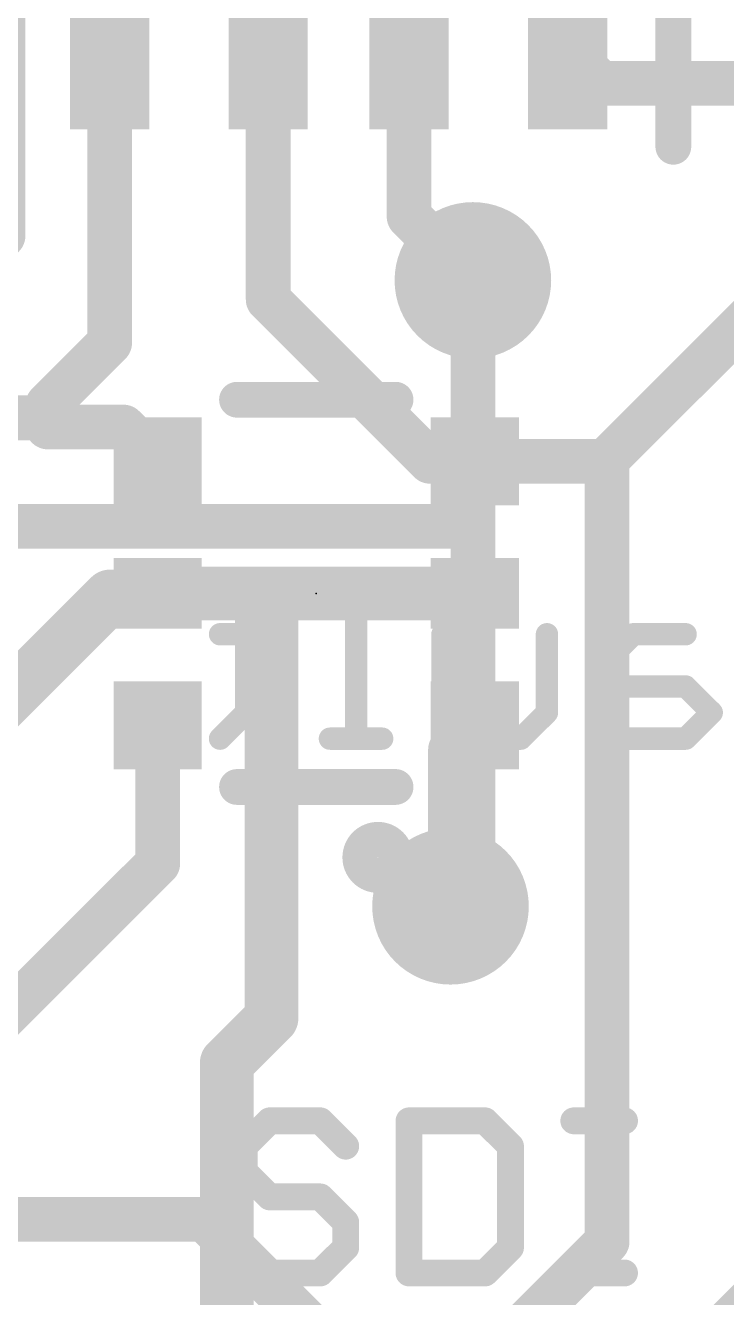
# Model space of a CAD drawing. Extents: x -3.4 to 34.1, y -8.2 to 24.4.
# Drawn here: x 15.37 to 19.35, y 3.49 to 10.72 of the extents above; entities that cross this region are included whole.
import ezdxf

# ---------------------------------------------------------------- set-up
doc = ezdxf.new("R2010")
doc.units = 0
for name, color, linetype in [('1', 12, 'CONTINUOUS'), ('16', 5, 'CONTINUOUS'), ('18', 110, 'CONTINUOUS'), ('21', 40, 'CONTINUOUS'), ('22', 6, 'CONTINUOUS'), ('23', 40, 'CONTINUOUS')]:
    doc.layers.add(name, color=color, linetype=linetype)

# ---------------------------------------------------------------- blocks, each defined once
blk = doc.blocks.new('RECT')
blk.add_solid([(-0.5, -0.5), (0.5, -0.5), (-0.5, 0.5), (0.5, 0.5)])
blk = doc.blocks.new('ROUNDV')
at = {"const_width": 0.5}
blk.add_lwpolyline([(0, -0.25, 1), (0, 0.25, 1), (0, -0.25)], format="xyb", dxfattribs=at)

msp = doc.modelspace()

# ---------------------------------------------------------------- linework, layer by layer
at = {"layer": '1'}
for points, const_width in [([(15.24, 9.525), (15.24, 11.391)], 0.254), ([(15.845, 10.58), (15.845, 8.916)], 0.254), ([(16.745, 10.58), (16.745, 9.162)], 0.254), ([(17.545, 10.58), (17.545, 9.633)], 0.254), ([(18.635, 10.39), (18.445, 10.58)], 0.254), ([(20.346, 10.39), (18.635, 10.39)], 0.254), ([(17.545, 9.633), (17.907, 9.271)], 0.254), ([(15.24, 9.525), (15.005, 9.29)], 0.254), ([(19.804, 9.39), (18.657, 8.243)], 0.254), ([(17.664, 8.243), (16.745, 9.162)], 0.254), ([(15.845, 8.916), (15.494, 8.565)], 0.254), ([(15.494, 8.565), (15.494, 8.49)], 0.254), ([(13.9, 8.49), (15.494, 8.49)], 0.254), ([(15.546, 8.49), (15.494, 8.438)], 0.254), ([(15.546, 8.49), (15.494, 8.49)], 0.254), ([(15.494, 8.438), (15.923, 8.438)], 0.254), ([(15.923, 8.438), (16.118, 8.243)], 0.254), ([(17.664, 8.243), (17.918, 8.243)], 0.254), ([(18.657, 8.243), (17.918, 8.243)], 0.254), ([(18.669, 8.231), (18.657, 8.243)], 0.254), ([(18.669, 3.81), (18.669, 8.231)], 0.254), ([(15.8477, 7.4756), (14.9761, 6.604)], 0.3048), ([(16.1006, 7.4756), (15.8477, 7.4756)], 0.3048), ([(16.118, 7.493), (16.1006, 7.4756)], 0.3048), ([(16.118, 7.493), (16.764, 7.493)], 0.3048), ([(16.764, 7.493), (17.918, 7.493)], 0.3048), ([(16.764, 5.08), (16.764, 7.493)], 0.3048), ([(16.118, 6.743), (16.118, 5.958)], 0.254), ([(17.78, 6.605), (17.918, 6.743)], 0.254), ([(17.78, 5.715), (17.78, 6.605)], 0.254), ([(16.118, 5.958), (12.7, 2.54)], 0.254), ([(16.51, 4.826), (16.764, 5.08)], 0.3048), ([(16.51, 1.397), (16.51, 4.826)], 0.3048), ([(17.78, 2.921), (18.669, 3.81)], 0.254)]:
    msp.add_lwpolyline(points, dxfattribs=dict(at, const_width=const_width))
for points, const_width in [([(15.9085, 10.58, 1), (15.7815, 10.58)], 0.127), ([(16.8085, 10.58, 1), (16.6815, 10.58)], 0.127), ([(17.6085, 10.58, 1), (17.4815, 10.58)], 0.127), ([(18.4899, 10.6249, 1), (18.4001, 10.5351)], 0.127), ([(18.635, 10.4535, 1), (18.635, 10.3265)], 0.127), ([(18.5901, 10.3451, 1), (18.6799, 10.4349)], 0.127), ([(17.5899, 9.6779, 1), (17.5001, 9.5881)], 0.127), ([(17.4815, 9.633, 1), (17.6085, 9.633)], 0.127), ([(15.1765, 9.525, 1), (15.3035, 9.525)], 0.127), ([(17.8621, 9.2261, 1), (17.9519, 9.3159)], 0.127), ([(16.7899, 9.2069, 1), (16.7001, 9.1171)], 0.127), ([(16.6815, 9.162, 1), (16.8085, 9.162)], 0.127), ([(15.8899, 8.8711, 1), (15.8001, 8.9609)], 0.127), ([(15.7815, 8.916, 1), (15.9085, 8.916)], 0.127), ([(15.5575, 8.565, 1), (15.4305, 8.565)], 0.127), ([(15.4491, 8.6099, 1), (15.5389, 8.5201)], 0.127), ([(15.494, 8.5535, 1), (15.494, 8.4265)], 0.127), ([(15.494, 8.4265, 1), (15.494, 8.5535)], 0.127), ([(15.5909, 8.4451, 1), (15.5011, 8.5349)], 0.127), ([(15.546, 8.4265, 1), (15.546, 8.5535)], 0.127), ([(15.494, 8.5015, 1), (15.494, 8.3745)], 0.127), ([(15.4305, 8.49, 1), (15.5575, 8.49)], 0.127), ([(15.4491, 8.4829, 1), (15.5389, 8.3931)], 0.127), ([(15.9679, 8.4829, 1), (15.8781, 8.3931)], 0.127), ([(15.923, 8.3745, 1), (15.923, 8.5015)], 0.127), ([(16.0731, 8.1981, 1), (16.1629, 8.2879)], 0.127), ([(17.664, 8.3065, 1), (17.664, 8.1795)], 0.127), ([(17.6191, 8.1981, 1), (17.7089, 8.2879)], 0.127), ([(17.918, 8.3065, 1), (17.918, 8.1795)], 0.127), ([(17.918, 8.1795, 1), (17.918, 8.3065)], 0.127), ([(18.7019, 8.2879, 1), (18.6121, 8.1981)], 0.127), ([(18.6121, 8.2879, 1), (18.7019, 8.1981)], 0.127), ([(18.7325, 8.231, 1), (18.6055, 8.231)], 0.127), ([(18.6241, 8.1861, 1), (18.7139, 8.2759)], 0.127), ([(18.657, 8.1795, 1), (18.657, 8.3065)], 0.127), ([(15.8477, 7.5518, 1), (15.8477, 7.3994)], 0.1524), ([(15.9016, 7.4217, 1), (15.7938, 7.5295)], 0.1524), ([(16.0467, 7.5295, 1), (16.1545, 7.4217)], 0.1524), ([(16.118, 7.5692, 1), (16.118, 7.4168)], 0.1524), ([(16.1719, 7.4391, 1), (16.0641, 7.5469)], 0.1524), ([(16.1006, 7.3994, 1), (16.1006, 7.5518)], 0.1524), ([(16.764, 7.5692, 1), (16.764, 7.4168)], 0.1524), ([(16.8402, 7.493, 1), (16.6878, 7.493)], 0.1524), ([(16.764, 7.4168, 1), (16.764, 7.5692)], 0.1524), ([(17.918, 7.4168, 1), (17.918, 7.5692)], 0.1524), ([(16.1815, 6.743, 1), (16.0545, 6.743)], 0.127), ([(17.9629, 6.6981, 1), (17.8731, 6.7879)], 0.127), ([(17.8435, 6.605, 1), (17.7165, 6.605)], 0.127), ([(17.7351, 6.6499, 1), (17.8249, 6.5601)], 0.127), ([(16.1629, 5.9131, 1), (16.0731, 6.0029)], 0.127), ([(16.0545, 5.958, 1), (16.1815, 5.958)], 0.127), ([(17.7165, 5.715, 1), (17.8435, 5.715)], 0.127), ([(16.8179, 5.0261, 1), (16.7101, 5.1339)], 0.1524), ([(16.6878, 5.08, 1), (16.8402, 5.08)], 0.1524), ([(16.5862, 4.826, 1), (16.4338, 4.826)], 0.1524), ([(16.4561, 4.8799, 1), (16.5639, 4.7721)], 0.1524), ([(18.7139, 3.7651, 1), (18.6241, 3.8549)], 0.127), ([(18.6055, 3.81, 1), (18.7325, 3.81)], 0.127)]:
    msp.add_lwpolyline(points, format="xyb", dxfattribs=dict(at, const_width=const_width))
at = {"layer": '16', "const_width": 0.254}
for points in [[(17.907, 9.271), (17.907, 7.874)], [(15.05, 7.874), (17.907, 7.874)], [(17.907, 7.874), (17.907, 5.842)], [(17.907, 5.842), (17.78, 5.715)], [(19.1008, 3.0988), (21.844, 5.842)], [(11.3146, 3.937), (16.383, 3.937)], [(16.383, 3.937), (17.78, 2.54)]]:
    msp.add_lwpolyline(points, dxfattribs=at)
at = {"layer": '16', "const_width": 0.127}
for points in [[(17.9705, 9.271, 1), (17.8435, 9.271)], [(17.9705, 7.874, 1), (17.8435, 7.874)], [(17.907, 7.8105, 1), (17.907, 7.9375)], [(17.8435, 7.874, 1), (17.9705, 7.874)], [(17.9519, 5.7971, 1), (17.8621, 5.8869)], [(17.8435, 5.842, 1), (17.9705, 5.842)], [(17.7351, 5.7599, 1), (17.8249, 5.6701)], [(16.4279, 3.9819, 1), (16.3381, 3.8921)], [(16.383, 3.8735, 1), (16.383, 4.0005)]]:
    msp.add_lwpolyline(points, format="xyb", dxfattribs=at)
at = {"layer": '21'}
for points, const_width in [([(19.045, 12.83), (19.045, 10.03)], 0.2032), ([(16.568, 8.593), (17.468, 8.593)], 0.2032), ([(16.568, 6.393), (17.468, 6.393)], 0.2032), ([(16.7529, 4.4965), (16.6088, 4.3525)], 0.1524), ([(17.041, 4.4965), (16.7529, 4.4965)], 0.1524), ([(17.1851, 4.3525), (17.041, 4.4965)], 0.1524), ([(17.5444, 4.4965), (17.5444, 3.6322)], 0.1524), ([(17.9765, 4.4965), (17.5444, 4.4965)], 0.1524), ([(18.1206, 4.3525), (17.9765, 4.4965)], 0.1524), ([(18.4799, 4.4965), (18.768, 4.4965)], 0.1524), ([(18.6239, 3.6322), (18.6239, 4.4965)], 0.1524), ([(16.6088, 4.3525), (16.6088, 4.2084)], 0.1524), ([(18.1206, 3.7763), (18.1206, 4.3525)], 0.1524), ([(16.6088, 4.2084), (16.7529, 4.0644)], 0.1524), ([(16.7529, 4.0644), (17.041, 4.0644)], 0.1524), ([(17.041, 4.0644), (17.1851, 3.9203)], 0.1524), ([(17.1851, 3.9203), (17.1851, 3.7763)], 0.1524), ([(16.7529, 3.6322), (16.6088, 3.7763)], 0.1524), ([(17.1851, 3.7763), (17.041, 3.6322)], 0.1524), ([(17.9765, 3.6322), (18.1206, 3.7763)], 0.1524), ([(17.041, 3.6322), (16.7529, 3.6322)], 0.1524), ([(17.5444, 3.6322), (17.9765, 3.6322)], 0.1524), ([(18.4799, 3.6322), (18.768, 3.6322)], 0.1524)]:
    msp.add_lwpolyline(points, dxfattribs=dict(at, const_width=const_width))
for points, const_width in [([(18.9942, 10.03, 1), (19.0958, 10.03)], 0.1016), ([(16.568, 8.6438, 1), (16.568, 8.5422)], 0.1016), ([(17.468, 8.5422, 1), (17.468, 8.6438)], 0.1016), ([(16.568, 6.4438, 1), (16.568, 6.3422)], 0.1016), ([(17.468, 6.3422, 1), (17.468, 6.4438)], 0.1016), ([(17.368, 5.893, 1), (17.368, 6.093, 1), (17.368, 5.893)], 0.2032), ([(16.7529, 4.5346, 1), (16.7529, 4.4584)], 0.0762), ([(16.7798, 4.4696, 1), (16.726, 4.5235)], 0.0762), ([(17.068, 4.5235, 1), (17.0141, 4.4696)], 0.0762), ([(17.041, 4.4584, 1), (17.041, 4.5346)], 0.0762), ([(17.5825, 4.4965, 1), (17.5063, 4.4965)], 0.0762), ([(17.5444, 4.5346, 1), (17.5444, 4.4584)], 0.0762), ([(18.0035, 4.5235, 1), (17.9496, 4.4696)], 0.0762), ([(17.9765, 4.4584, 1), (17.9765, 4.5346)], 0.0762), ([(18.4799, 4.5346, 1), (18.4799, 4.4584)], 0.0762), ([(18.662, 4.4965, 1), (18.5858, 4.4965)], 0.0762), ([(18.768, 4.4584, 1), (18.768, 4.5346)], 0.0762), ([(16.6469, 4.3525, 1), (16.5707, 4.3525)], 0.0762), ([(16.5819, 4.3794, 1), (16.6358, 4.3255)], 0.0762), ([(17.1581, 4.3255, 1), (17.212, 4.3794)], 0.0762), ([(18.1587, 4.3525, 1), (18.0825, 4.3525)], 0.0762), ([(18.0936, 4.3255, 1), (18.1475, 4.3794)], 0.0762), ([(16.6358, 4.2354, 1), (16.5819, 4.1815)], 0.0762), ([(16.5707, 4.2084, 1), (16.6469, 4.2084)], 0.0762), ([(16.7529, 4.1025, 1), (16.7529, 4.0263)], 0.0762), ([(16.726, 4.0374, 1), (16.7798, 4.0913)], 0.0762), ([(17.068, 4.0913, 1), (17.0141, 4.0374)], 0.0762), ([(17.041, 4.0263, 1), (17.041, 4.1025)], 0.0762), ([(17.2232, 3.9203, 1), (17.147, 3.9203)], 0.0762), ([(17.1581, 3.8934, 1), (17.212, 3.9473)], 0.0762), ([(16.6358, 3.8032, 1), (16.5819, 3.7493)], 0.0762), ([(17.212, 3.7493, 1), (17.1581, 3.8032)], 0.0762), ([(18.1475, 3.7493, 1), (18.0936, 3.8032)], 0.0762), ([(17.147, 3.7763, 1), (17.2232, 3.7763)], 0.0762), ([(18.0825, 3.7763, 1), (18.1587, 3.7763)], 0.0762), ([(16.7529, 3.6703, 1), (16.7529, 3.5941)], 0.0762), ([(16.726, 3.6053, 1), (16.7798, 3.6591)], 0.0762), ([(17.0141, 3.6591, 1), (17.068, 3.6053)], 0.0762), ([(17.041, 3.5941, 1), (17.041, 3.6703)], 0.0762), ([(17.5444, 3.6703, 1), (17.5444, 3.5941)], 0.0762), ([(17.9496, 3.6591, 1), (18.0035, 3.6053)], 0.0762), ([(17.9765, 3.5941, 1), (17.9765, 3.6703)], 0.0762), ([(18.4799, 3.6703, 1), (18.4799, 3.5941)], 0.0762), ([(18.768, 3.5941, 1), (18.768, 3.6703)], 0.0762), ([(17.5063, 3.6322, 1), (17.5825, 3.6322)], 0.0762), ([(18.5858, 3.6322, 1), (18.662, 3.6322)], 0.0762)]:
    msp.add_lwpolyline(points, format="xyb", dxfattribs=dict(at, const_width=const_width))
at = {"layer": '22', "const_width": 0.0635}
for points in [[(17.2755, 7.5573, 1), (17.212, 7.5573)], [(17.2438, 7.589, 1), (17.2438, 7.5255)], [(17.3921, 7.5255, 1), (17.3921, 7.589)], [(16.6518, 7.409, 1), (16.5883, 7.409)], [(16.4718, 7.2924, 1), (16.4718, 7.2289)], [(16.7684, 7.2289, 1), (16.7684, 7.2924)], [(17.7662, 7.2607, 1), (17.7027, 7.2607)], [(18.3593, 7.2607, 1), (18.2958, 7.2607)], [(18.8182, 7.2924, 1), (18.8182, 7.2289)], [(18.8407, 7.2382, 1), (18.7958, 7.2831)], [(19.1148, 7.2289, 1), (19.1148, 7.2924)], [(18.7017, 7.1124, 1), (18.6382, 7.1124)], [(18.6475, 7.1348, 1), (18.6924, 7.0899)], [(18.6699, 6.9958, 1), (18.6699, 6.9323)], [(19.1373, 6.9865, 1), (19.0924, 6.9416)], [(19.1148, 6.9323, 1), (19.1148, 6.9958)], [(16.6425, 6.7933, 1), (16.5976, 6.8382)], [(18.35, 6.7933, 1), (18.3051, 6.8382)], [(19.2856, 6.7933, 1), (19.2406, 6.8382)], [(19.2406, 6.7933, 1), (19.2856, 6.8382)], [(16.5883, 6.8158, 1), (16.6518, 6.8158)], [(18.2958, 6.8158, 1), (18.3593, 6.8158)], [(16.4493, 6.69, 1), (16.4943, 6.645)], [(17.0955, 6.6993, 1), (17.0955, 6.6358)], [(17.3921, 6.6358, 1), (17.3921, 6.6993)], [(17.7344, 6.6993, 1), (17.7344, 6.6358)], [(18.1568, 6.69, 1), (18.2017, 6.645)], [(18.1793, 6.6358, 1), (18.1793, 6.6993)], [(18.6699, 6.6993, 1), (18.6699, 6.6358)], [(19.0924, 6.69, 1), (19.1373, 6.645)], [(19.1148, 6.6358, 1), (19.1148, 6.6993)], [(17.212, 6.6675, 1), (17.2755, 6.6675)], [(17.7027, 6.6675, 1), (17.7662, 6.6675)], [(18.6382, 6.6675, 1), (18.7017, 6.6675)]]:
    msp.add_lwpolyline(points, format="xyb", dxfattribs=at)
at = {"layer": '22', "const_width": 0.127}
for points in [[(17.3921, 7.5573), (17.2438, 7.5573)], [(17.2438, 7.5573), (17.2438, 6.6675)], [(16.6201, 7.409), (16.6201, 6.8158)], [(16.7684, 7.2607), (16.4718, 7.2607)], [(17.7344, 6.6675), (17.7344, 7.2607)], [(18.3276, 7.2607), (18.3276, 6.8158)], [(18.8182, 7.2607), (18.6699, 7.1124)], [(19.1148, 7.2607), (18.8182, 7.2607)], [(18.6699, 7.1124), (18.6699, 6.6675)], [(19.1148, 6.9641), (18.6699, 6.9641)], [(19.2631, 6.8158), (19.1148, 6.9641)], [(16.6201, 6.8158), (16.4718, 6.6675)], [(18.3276, 6.8158), (18.1793, 6.6675)], [(19.1148, 6.6675), (19.2631, 6.8158)], [(17.3921, 6.6675), (17.0955, 6.6675)], [(18.1793, 6.6675), (17.7344, 6.6675)], [(18.6699, 6.6675), (19.1148, 6.6675)]]:
    msp.add_lwpolyline(points, dxfattribs=at)
at = {"layer": '23'}
msp.add_point((17.018, 7.493), dxfattribs=at)

# ---------------------------------------------------------------- block references
at = {"layer": '1'}
for p, xscale, yscale, rotation in [((15.845, 10.58), 0.45, 0.9, 180), ((16.745, 10.58), 0.45, 0.9, 180), ((17.545, 10.58), 0.45, 0.9, 180), ((18.445, 10.58), 0.45, 0.9, 180), ((16.118, 8.243), 0.5, 0.5, 90), ((17.918, 8.243), 0.5, 0.5, 90), ((16.118, 7.493), 0.4, 0.5, 90), ((17.918, 7.493), 0.4, 0.5, 90), ((16.118, 6.743), 0.5, 0.5, 90), ((17.918, 6.743), 0.5, 0.5, 90)]:
    msp.add_blockref('RECT', p, dxfattribs=dict(at, xscale=xscale, yscale=yscale, rotation=rotation))
at = {"layer": '18', "xscale": 0.889, "yscale": 0.889}
for p in [(17.907, 9.271), (17.907, 9.271), (17.78, 5.715), (17.78, 5.715)]:
    msp.add_blockref('ROUNDV', p, dxfattribs=at)

doc.saveas('drawing.dxf')
